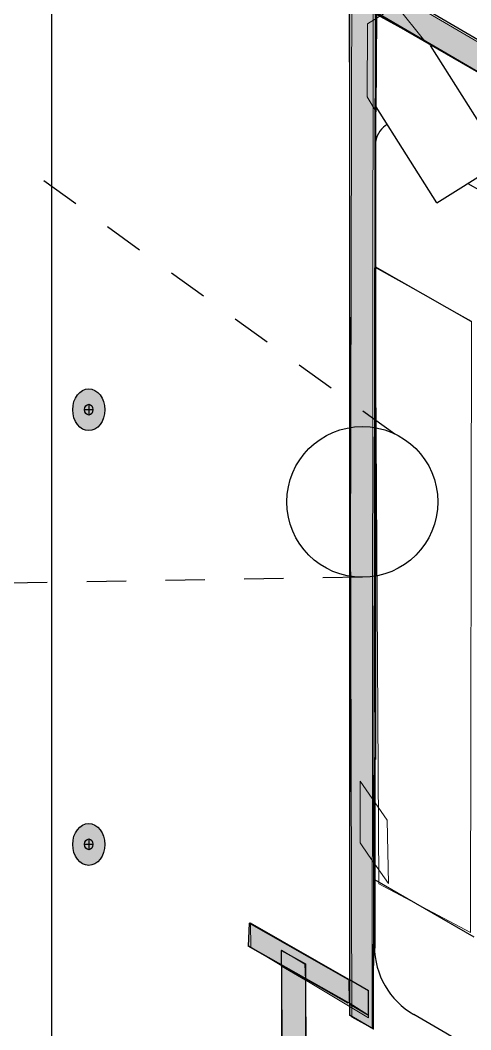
# Model space of a CAD drawing. Header units: inches. Extents: x -24 to 76, y -57 to 19.
# Drawn here: x -6.16 to -4.729, y -38.029 to -34.82 of the extents above; entities that cross this region are included whole.
import ezdxf

# ---------------------------------------------------------------- set-up
doc = ezdxf.new("R2010")
doc.units = ezdxf.units.IN
doc.header["$MEASUREMENT"] = 0
doc.linetypes.add('AI-Linetype-49', pattern=[0.25, 0.125, -0.125])
doc.linetypes.add('AI-Linetype-50', pattern=[0.25, 0.125, -0.125])
for name, color, linetype, lineweight in [('.ATI-HATCH', 7, 'Continuous', 0), ('G-ANNO-TTLB', 7, 'Continuous', 0), ('Layer 12', 7, 'Continuous', 0), ('TYVEK', 7, 'Continuous', 0), ('WALL SCRATCH', 7, 'Continuous', 0)]:
    doc.layers.add(name, color=color, linetype=linetype, lineweight=lineweight)
pattern_1 = [(45, (0, 0), (-7.071, 7.071), [])]

# ---------------------------------------------------------------- blocks, each defined once
blk = doc.blocks.new('Block_276')
at = {"layer": 'TYVEK', "color": 1, "lineweight": 25, "true_color": 0xff0000}
for points in [[(-5.0002, -37.4956)], [(-5.0002, -37.7239)]]:
    blk.add_lwpolyline(points, dxfattribs=at)
blk = doc.blocks.new('Block_281')
at = {"layer": 'TYVEK', "true_color": 0x003b71, "transparency": 33554687}
h = blk.add_hatch(color=156, dxfattribs=at)
h.dxf.hatch_style = 2
edge = h.paths.add_edge_path()
edge.add_ellipse((-5.942, -36.0584), major_axis=(0, 0.0664), ratio=0.766948, start_angle=0, end_angle=360)
at = {"layer": 'TYVEK', "color": 18, "lineweight": 25, "true_color": 0x000000}
for p, q in [((-5.9555, -36.058), (-5.9285, -36.058)), ((-5.942, -36.0409), (-5.942, -36.0752))]:
    blk.add_line(p, q, dxfattribs=at)
blk.add_lwpolyline([(-5.9491, -35.9971)], dxfattribs=at)
for centre, major_axis, ratio in [((-5.942, -36.0584), (0, 0.0664), 0.766948), ((-5.942, -36.058), (0, 0.0171), 0.788846)]:
    blk.add_ellipse(centre, major_axis=major_axis, ratio=ratio, dxfattribs=at)
blk = doc.blocks.new('Block_283')
at = {"layer": 'TYVEK', "true_color": 0x003b71, "transparency": 33554687}
h = blk.add_hatch(color=156, dxfattribs=at)
h.dxf.hatch_style = 2
edge = h.paths.add_edge_path()
edge.add_ellipse((-5.942, -37.4398), major_axis=(0, 0.0664), ratio=0.766948, start_angle=0, end_angle=360)
at = {"layer": 'TYVEK', "color": 18, "lineweight": 25, "true_color": 0x000000}
for p, q in [((-5.9555, -37.4394), (-5.9285, -37.4394)), ((-5.942, -37.4222), (-5.942, -37.4565))]:
    blk.add_line(p, q, dxfattribs=at)
blk.add_lwpolyline([(-5.9491, -37.5108)], dxfattribs=at)
for centre, major_axis, ratio in [((-5.942, -37.4398), (0, 0.0664), 0.766948), ((-5.942, -37.4394), (0, 0.0171), 0.788846)]:
    blk.add_ellipse(centre, major_axis=major_axis, ratio=ratio, dxfattribs=at)
blk = doc.blocks.new('Block_289')
at = {"layer": 'TYVEK', "color": 1, "lineweight": 25, "true_color": 0xff0000}
for points in [[(-4.9908, -37.4563)], [(-4.9908, -37.6846)]]:
    blk.add_lwpolyline(points, dxfattribs=at)
blk = doc.blocks.new('Block_290')
at = {"layer": 'TYVEK', "color": 4, "lineweight": 25, "true_color": 0x00ffff}
for points in [[(-5.3486, -37.468)], [(-3.0728, -38.7681)]]:
    blk.add_lwpolyline(points, dxfattribs=at)
blk = doc.blocks.new('Block_303')
at = {"layer": 'Layer 12', "color": 191, "lineweight": 25, "true_color": 0xbf7fff}
for points in [[(-5.0516, -35.1662)], [(-5.0516, -38.3178)]]:
    blk.add_lwpolyline(points, dxfattribs=at)

msp = doc.modelspace()

# ---------------------------------------------------------------- hatches: boundary and pattern name
at = {"layer": '.ATI-HATCH', "true_color": 0x808080, "transparency": 33554483}
for points in [[(-2.9528, -36.009), (-2.9537, -35.9154), (-5.2636, -34.5632), (-5.2639, -34.6568)], [(-5.1066, -34.6672), (-5.0303, -34.7159), (-5.0396, -34.75), (-5.0429, -38.0236), (-5.1146, -37.9833)], [(-5.0541, -37.9905), (-5.0541, -37.9052), (-5.4323, -37.69), (-5.4348, -37.7625)], [(-5.3305, -38.1889), (-5.253, -38.2366), (-5.2542, -37.8193), (-5.3304, -37.7756)]]:
    msp.add_hatch(color=8, dxfattribs=at).paths.add_polyline_path(points)
at = {"layer": 'G-ANNO-TTLB', "true_color": 0xff00ff, "transparency": 33554687}
h = msp.add_hatch(color=6, dxfattribs=at)
edge = h.paths.add_edge_path()
edge.add_spline(control_points=[(19.9156, -54.0521), (19.9156, -54.0521), (-20.7721, -54.0521), (-20.7721, -54.0521), (-20.7721, -54.0521), (-20.7721, -19.9271), (-20.7721, -19.9271), (-20.7721, -19.9271), (19.9156, -19.9271), (19.9156, -19.9271), (19.9156, -19.9271), (19.9156, -54.0521), (19.9156, -54.0521)], knot_values=[0, 0, 0, 0, 1, 1, 1, 2, 2, 2, 3, 3, 3, 4, 4, 4, 4], degree=3, periodic=0)
edge = h.paths.add_edge_path()
edge.add_spline(control_points=[(-20.6471, -20.0521), (-20.6471, -20.0521), (-20.6471, -53.9271), (-20.6471, -53.9271), (-20.6471, -53.9271), (19.7906, -53.9271), (19.7906, -53.9271), (19.7906, -53.9271), (19.7906, -20.0521), (19.7906, -20.0521), (19.7906, -20.0521), (-20.6471, -20.0521), (-20.6471, -20.0521)], knot_values=[0, 0, 0, 0, 1, 1, 1, 2, 2, 2, 3, 3, 3, 4, 4, 4, 4], degree=3, periodic=0)
edge.add_line((-20.6471, -20.0521), (-20.6471, -20.0521))
at = {"layer": 'Layer 12', "true_color": 0x000000, "transparency": 33554687}
h = msp.add_hatch(dxfattribs=at)
h.set_pattern_fill('_U', color=18, scale=10, angle=45, style=2, pattern_type=0)
h.set_pattern_definition(pattern_1)
h.paths.add_polyline_path([(-5.2617, -34.6584), (-5.2609, -34.556), (-2.9527, -35.9133), (-2.9529, -36.0124)])
h = msp.add_hatch(dxfattribs=at)
h.set_pattern_fill('_U', color=18, scale=10, angle=45, style=2, pattern_type=0)
h.set_pattern_definition(pattern_1)
h.paths.add_polyline_path([(-5.0385, -38.0263), (-5.1072, -37.9888), (-5.1158, -34.7511), (-5.0298, -34.8036)])
at = {"layer": 'Layer 12', "true_color": 0x000000, "transparency": 33554457}
h = msp.add_hatch(dxfattribs=at)
h.set_pattern_fill('_U', color=18, scale=10, angle=45, style=2, pattern_type=0)
h.set_pattern_definition(pattern_1)
h.paths.add_polyline_path([(-5.0299, -35.1114), (-5.0582, -35.0643), (-5.0575, -34.8325), (-4.9648, -34.7746), (-4.8749, -34.8874), (-5.0277, -34.8036)])
at = {"layer": 'Layer 12', "true_color": 0x000000, "transparency": 33554687}
h = msp.add_hatch(dxfattribs=at)
h.set_pattern_fill('_U', color=18, scale=10, angle=45, style=2, pattern_type=0)
h.set_pattern_definition(pattern_1)
h.paths.add_polyline_path([(-4.7307, -37.7192), (-5.0215, -37.5649), (-5.0325, -35.6062), (-4.7275, -35.7771)])
at = {"layer": 'Layer 12', "true_color": 0x000000, "transparency": 33554457}
h = msp.add_hatch(dxfattribs=at)
h.set_pattern_fill('_U', color=18, scale=10, angle=45, style=2, pattern_type=0)
h.set_pattern_definition(pattern_1)
h.paths.add_polyline_path([(-4.9947, -37.3628), (-4.9947, -37.3628), (-4.9908, -37.5637), (-5.0536, -37.4734), (-5.0805, -37.4352), (-5.0805, -37.4348), (-5.08, -37.2392), (-4.9947, -37.3628)])
at = {"layer": 'Layer 12', "true_color": 0x000000, "transparency": 33554687}
h = msp.add_hatch(dxfattribs=at)
h.set_pattern_fill('_U', color=18, scale=10, angle=45, style=2, pattern_type=0)
h.set_pattern_definition(pattern_1)
h.paths.add_polyline_path([(-5.4278, -37.7662), (-5.4282, -37.6887), (-5.1162, -37.8677), (-5.1153, -37.9427)])
at = {"layer": 'Layer 12', "true_color": 0x000000, "transparency": 33554483}
h = msp.add_hatch(dxfattribs=at)
h.set_pattern_fill('_U', color=18, scale=10, angle=45, style=2, pattern_type=0)
h.set_pattern_definition(pattern_1)
h.paths.add_polyline_path([(-5.2563, -37.8206), (-5.3304, -37.7762), (-5.3307, -37.8263), (-5.2544, -37.8709)])
at = {"layer": 'Layer 12', "true_color": 0x000000, "transparency": 33554687}
h = msp.add_hatch(dxfattribs=at)
h.set_pattern_fill('_U', color=18, scale=10, angle=45, style=2, pattern_type=0)
h.set_pattern_definition(pattern_1)
h.paths.add_polyline_path([(-5.2544, -38.2359), (-5.3285, -38.1915), (-5.3307, -37.8263), (-5.2544, -37.8709)])
at = {"layer": 'Layer 12', "true_color": 0x000000, "transparency": 33554483}
h = msp.add_hatch(dxfattribs=at)
h.set_pattern_fill('_U', color=18, scale=10, angle=45, style=2, pattern_type=0)
h.set_pattern_definition(pattern_1)
h.paths.add_polyline_path([(-5.0539, -37.9828), (-5.0543, -37.9052), (-5.1162, -37.8677), (-5.1153, -37.9427)])

# ---------------------------------------------------------------- linework, layer by layer
at = {"layer": '.ATI-HATCH'}
for points in [[(-2.9528, -36.009), (-2.9537, -35.9154), (-5.2636, -34.5632), (-5.2639, -34.6568)], [(-5.1066, -34.6672), (-5.0303, -34.7159), (-5.0396, -34.75), (-5.0429, -38.0236), (-5.1146, -37.9833)], [(-5.0541, -37.9905), (-5.0541, -37.9052), (-5.4323, -37.69), (-5.4348, -37.7625)], [(-5.3305, -38.1889), (-5.253, -38.2366), (-5.2542, -37.8193), (-5.3304, -37.7756)]]:
    msp.add_lwpolyline(points, close=True, dxfattribs=at)
at = {"layer": 'G-ANNO-TTLB'}
for points in [[(19.9156, -54.0521), (19.9156, -54.0521), (-20.7721, -54.0521), (-20.7721, -54.0521), (-20.7721, -54.0521), (-20.7721, -19.9271), (-20.7721, -19.9271), (-20.7721, -19.9271), (19.9156, -19.9271), (19.9156, -19.9271), (19.9156, -19.9271), (19.9156, -54.0521), (19.9156, -54.0521)], [(-20.6471, -20.0521), (-20.6471, -20.0521), (-20.6471, -53.9271), (-20.6471, -53.9271), (-20.6471, -53.9271), (19.7906, -53.9271), (19.7906, -53.9271), (19.7906, -53.9271), (19.7906, -20.0521), (19.7906, -20.0521), (19.7906, -20.0521), (-20.6471, -20.0521), (-20.6471, -20.0521)]]:
    msp.add_open_spline(points, degree=3, knots=[0, 0, 0, 0, 1, 1, 1, 2, 2, 2, 3, 3, 3, 4, 4, 4, 4], dxfattribs=at)
at = {"layer": 'Layer 12'}
for points in [[(-5.2617, -34.6584), (-5.2609, -34.556), (-2.9527, -35.9133), (-2.9529, -36.0124)], [(-5.0385, -38.0263), (-5.1072, -37.9888), (-5.1158, -34.7511), (-5.0298, -34.8036)], [(-5.0299, -35.1114), (-5.0582, -35.0643), (-5.0575, -34.8325), (-4.9648, -34.7746), (-4.8749, -34.8874), (-5.0277, -34.8036)], [(-4.7307, -37.7192), (-5.0215, -37.5649), (-5.0325, -35.6062), (-4.7275, -35.7771)], [(-5.4278, -37.7662), (-5.4282, -37.6887), (-5.1162, -37.8677), (-5.1153, -37.9427)], [(-5.2563, -37.8206), (-5.3304, -37.7762), (-5.3307, -37.8263), (-5.2544, -37.8709)], [(-5.2544, -38.2359), (-5.3285, -38.1915), (-5.3307, -37.8263), (-5.2544, -37.8709)], [(-5.0539, -37.9828), (-5.0543, -37.9052), (-5.1162, -37.8677), (-5.1153, -37.9427)]]:
    msp.add_lwpolyline(points, close=True, dxfattribs=at)
msp.add_lwpolyline([(-4.9947, -37.3628), (-4.9947, -37.3628), (-4.9908, -37.5637), (-5.0536, -37.4734), (-5.0805, -37.4352), (-5.0805, -37.4348), (-5.08, -37.2392), (-4.9947, -37.3628)], dxfattribs=at)
at = {"layer": 'TYVEK', "color": 18, "lineweight": 30, "true_color": 0x000000}
msp.add_line((-6.0602, -33.0763), (-6.0602, -38.9412), dxfattribs=at)
at = {"layer": 'TYVEK', "color": 18, "lineweight": 25, "true_color": 0x000000}
for p, q in [((-5.2639, -34.554), (-2.9528, -35.9159)), ((-5.2639, -34.6604), (-2.9528, -36.009)), ((-5.1144, -34.7511), (-5.1144, -37.9821)), ((-5.0377, -38.0242), (-5.0323, -34.7999)), ((-4.6255, -35.2678), (-4.8572, -34.901)), ((-4.8368, -35.4013), (-5.0302, -35.0954)), ((-4.8368, -35.4013), (-4.6255, -35.2678)), ((-4.7384, -35.3391), (-3.5732, -36.0145)), ((-5.4323, -37.69), (-5.4356, -37.7635)), ((-5.1182, -37.8694), (-5.4323, -37.69)), ((-5.119, -37.9442), (-5.4356, -37.7635)), ((-5.3307, -37.8263), (-5.3285, -38.1915)), ((-5.2544, -37.8709), (-5.2516, -38.2359)), ((-5.0385, -38.0263), (-5.1141, -37.9826))]:
    msp.add_line(p, q, dxfattribs=at)
at = {"layer": 'TYVEK', "color": 18, "linetype": 'AI-Linetype-50', "lineweight": 25, "true_color": 0x000000}
msp.add_line((-6.8954, -34.7445), (-4.8919, -36.192), dxfattribs=at)
at = {"layer": 'TYVEK', "color": 4, "lineweight": 25, "true_color": 0x00ffff}
for p, q in [((-5.0336, -35.6027), (-4.7297, -35.777)), ((-5.0325, -37.7692), (-5.0325, -37.1636)), ((-5.0354, -37.551), (-4.7202, -37.733)), ((-4.3507, -38.3043), (-4.9103, -37.9805))]:
    msp.add_line(p, q, dxfattribs=at)
at = {"layer": 'TYVEK', "color": 18, "linetype": 'AI-Linetype-49', "lineweight": 25, "true_color": 0x000000}
msp.add_line((-5.0736, -36.5908), (-7.4186, -36.6289), dxfattribs=at)
at = {"layer": 'TYVEK', "color": 18, "lineweight": 25, "true_color": 0x000000}
for points in [[(-4.9689, -35.2021)], [(-5.4167, -37.7258)], [(-5.3307, -37.8263), (-5.3307, -37.7769), (-5.2542, -37.8193), (-5.2537, -37.8682)], [(-5.1132, -37.9477), (-5.0541, -37.9821), (-5.0541, -37.9052), (-5.1145, -37.8699)], [(-5.0375, -37.9169)], [(-5.035, -37.9904)]]:
    msp.add_lwpolyline(points, dxfattribs=at)
at = {"layer": 'TYVEK', "color": 4, "lineweight": 25, "true_color": 0x00ffff}
msp.add_lwpolyline([(-5.0431, -37.1585)], dxfattribs=at)
at = {"layer": 'TYVEK', "color": 18, "lineweight": 25, "true_color": 0x000000}
msp.add_circle((-5.0736, -36.3512), 0.2396, dxfattribs=at)
at = {"layer": 'TYVEK', "color": 4, "lineweight": 25, "true_color": 0x00ffff}
msp.add_open_spline([(-4.9947, -35.1514), (-5.0103, -35.1624), (-5.0285, -35.1789), (-5.0317, -35.2079), (-5.0317, -35.2079), (-5.0323, -37.1694), (-5.0323, -37.1694)], degree=3, knots=[0, 0, 0, 0, 1, 1, 1, 2, 2, 2, 2], dxfattribs=at)
msp.add_open_spline([(-5.0351, -37.7641), (-5.0351, -37.8534), (-4.9875, -37.9358), (-4.9103, -37.9805)], degree=3, dxfattribs=at)
at = {"layer": 'WALL SCRATCH', "color": 8, "lineweight": 25, "true_color": 0x808080}
for points in [[(-5.1922, -35.9042)], [(-5.1922, -35.9042)], [(-5.2131, -37.4935)], [(-5.2131, -37.4935)], [(-5.2089, -37.4957)], [(-5.2089, -37.4957)], [(-5.2022, -37.4937)], [(-5.2022, -37.4937)]]:
    msp.add_lwpolyline(points, dxfattribs=at)
at = {"layer": 'WALL SCRATCH', "color": 18, "lineweight": 25, "true_color": 0x000000}
for points in [[(-5.2737, -38)], [(-5.2737, -38.0068)], [(-5.2694, -38.0022)], [(-5.2694, -38.009)]]:
    msp.add_lwpolyline(points, dxfattribs=at)

# ---------------------------------------------------------------- block references
at = {"layer": 'Layer 12'}
msp.add_blockref('Block_303', (0, 0), dxfattribs=at)
at = {"layer": 'TYVEK'}
for name in ['Block_281', 'Block_283', 'Block_290', 'Block_289', 'Block_276']:
    msp.add_blockref(name, (0, 0), dxfattribs=at)

doc.saveas('drawing.dxf')
